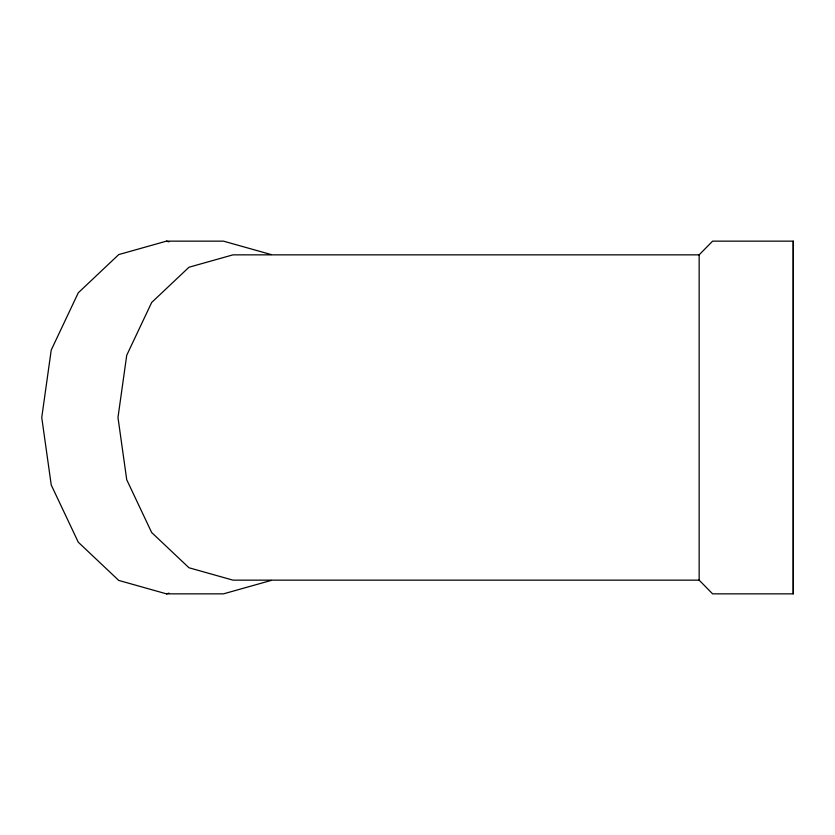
<?xml version="1.0" encoding="UTF-8"?>
<svg xmlns="http://www.w3.org/2000/svg" width="835" height="835" viewBox="0 0 835 835"><rect width="100%" height="100%" fill="white"/><g stroke="black" fill="none" stroke-linecap="round" stroke-linejoin="round"><path stroke-width="1.25" d="M699.156 254.852L699.156 580.148L712.599 593.852L793.25 593.852L793.25 241.148L712.599 241.148L699.156 254.852L232.975 254.852L188.971 267.242L151.657 302.489L126.732 355.261L117.975 417.5L126.732 479.739L151.657 532.511L188.971 567.758L232.975 580.148L699.156 580.148M271.198 254.581L223.477 241.148L166.447 241.148L118.727 254.581L78.271 292.803L51.238 350.011L41.75 417.5L51.238 484.989L78.271 542.197L118.727 580.419L166.447 593.852L223.477 593.852L271.198 580.419M166.447 593.852L168.962 593.142M166.447 241.148L168.962 241.858M793.25 241.148L793.25 593.852"/></g></svg>
